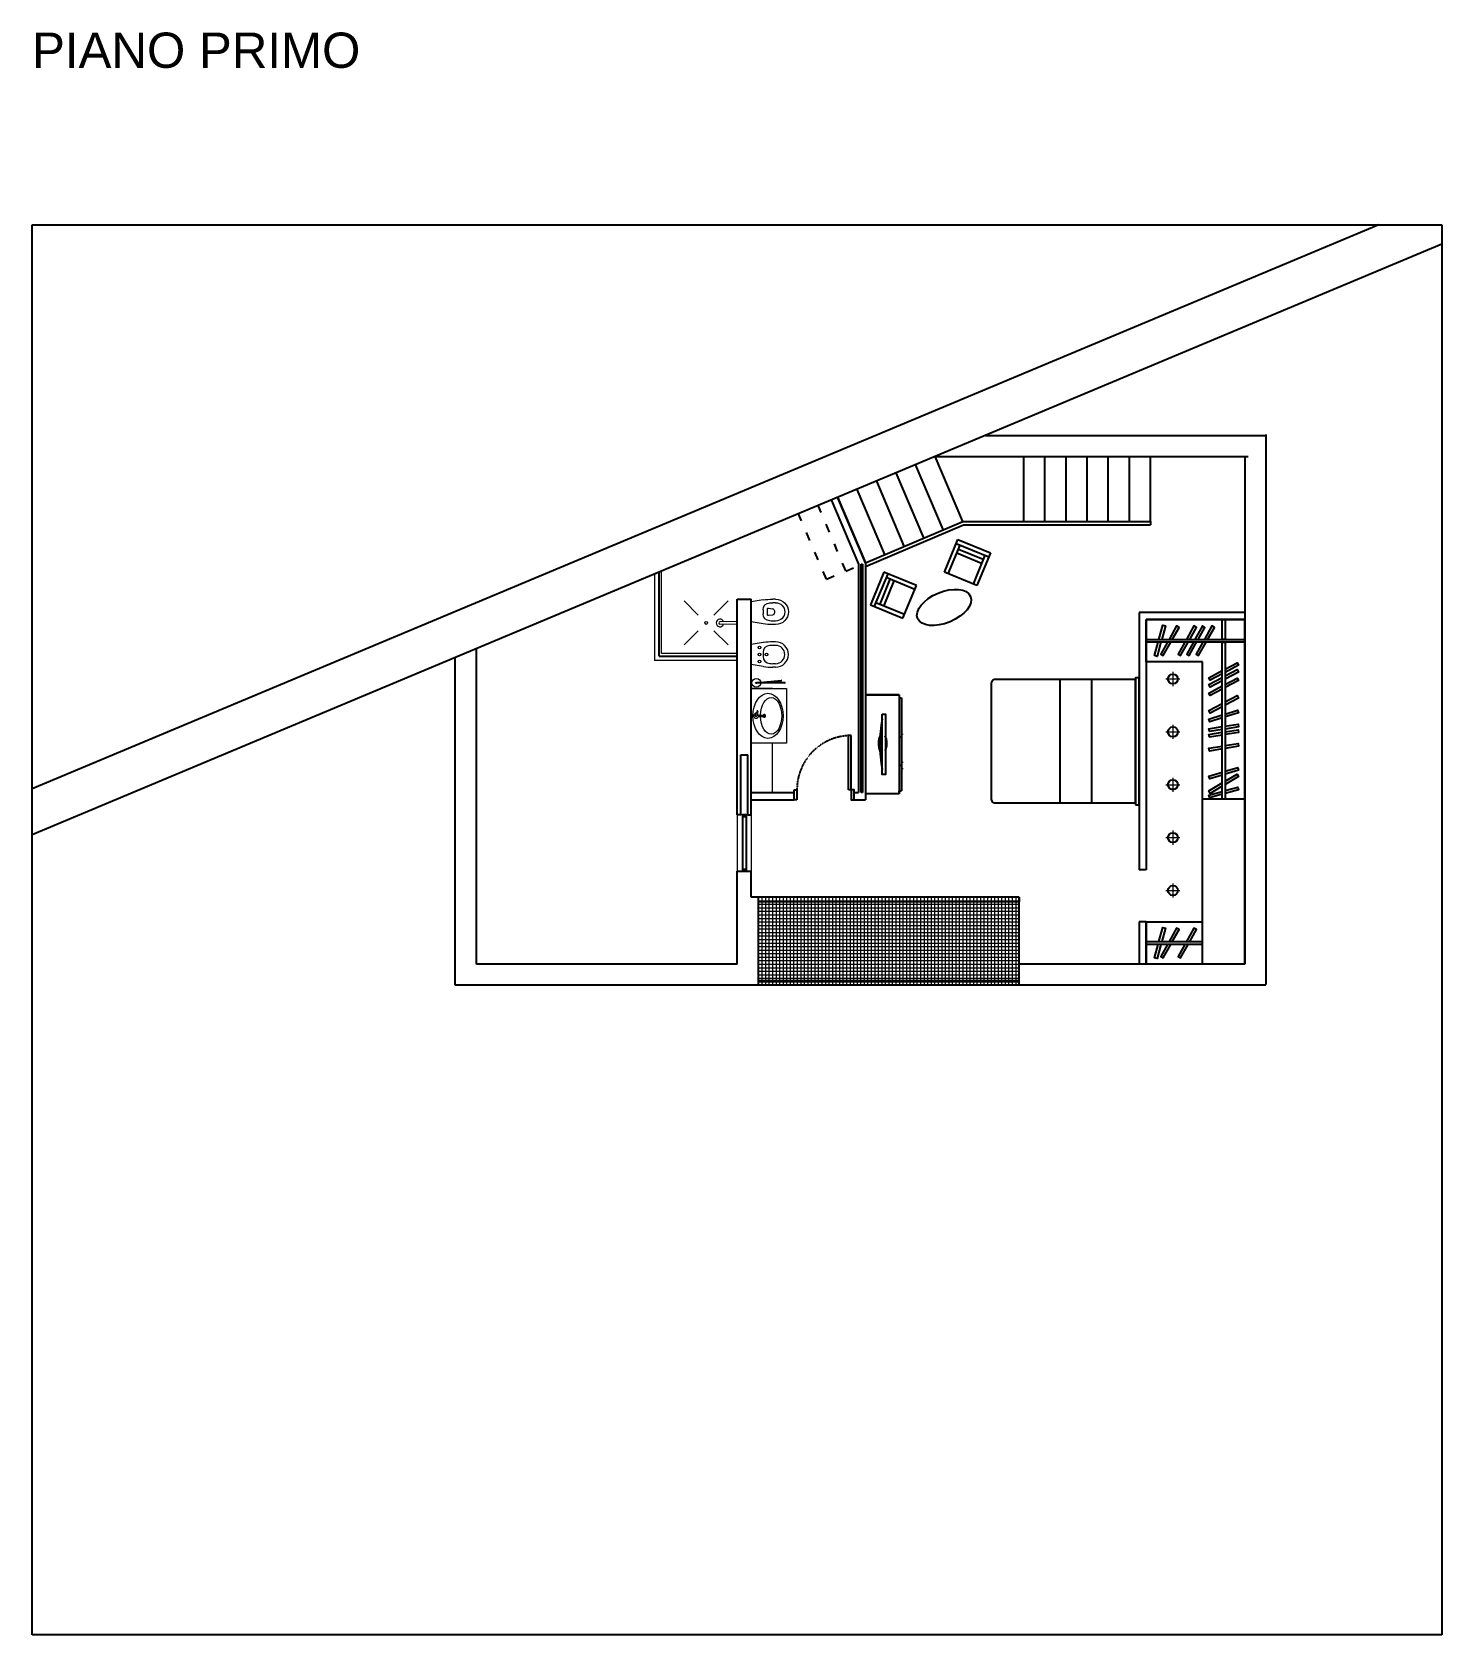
# Model space of a CAD drawing. Header units: millimetres. Extents: x 1897 to 6932, y 2548 to 7823.
# Drawn here: x 4909 to 6909, y 2548 to 4821 of the extents above; entities that cross this region are included whole.
import ezdxf

# ---------------------------------------------------------------- set-up
doc = ezdxf.new("R2010")
doc.units = ezdxf.units.MM
doc.linetypes.add('ACAD_ISO03W100', pattern=[30, 12, -18])
doc.linetypes.add('TRATTEGGIATA2', pattern=[0.375, 0.25, -0.125])
for name, color, linetype, lineweight in [('A-DOOR-FULL', 4, 'Continuous', 25), ('A-FURN', 8, 'Continuous', 18), ('PROIEZIONI_finissime_fine lines', 251, 'Continuous', 9)]:
    doc.layers.add(name, color=color, linetype=linetype, lineweight=lineweight)
for name, color, linetype in [('Arredi', 175, 'Continuous'), ('MURO', 1, 'Continuous'), ('vetro', 4, 'Continuous'), ('Wall', 43, 'Continuous')]:
    doc.layers.add(name, color=color, linetype=linetype)
doc.styles.get("Standard").update_dxf_attribs({"font": 'Arial.ttf'})

# ---------------------------------------------------------------- blocks, each defined once
blk = doc.blocks.new('ORR14C226')
for p, q in [((-0.169, -0.17), (-0.14, 0)), ((-0.14, 0), (0.14, 0)), ((0, 0), (0, 0)), ((0, 0), (0, 0)), ((0, 0), (0, 0)), ((0, 0), (0, 0)), ((0, 0), (0, 0)), ((0, 0), (0, 0)), ((0, 0), (0, 0)), ((0, 0), (0, 0)), ((0, 0), (0, 0)), ((0, 0), (0, 0)), ((0, 0), (0, 0)), ((0, 0), (0, 0)), ((0, 0), (0, 0)), ((0, 0), (0, 0)), ((0, 0), (0, 0)), ((0, 0), (0, 0)), ((0, 0), (0, 0)), ((0, 0), (0, 0)), ((0, 0), (0, 0)), ((0, 0), (0, 0)), ((0, 0), (0, 0)), ((0, 0), (0, 0)), ((0, 0), (0, 0)), ((0.169, -0.17), (0.14, 0)), ((-0.036, -0.226), (0.036, -0.226)), ((-0.029, -0.166), (0.029, -0.166)), ((0, 0), (0, 0)), ((0, 0), (0, 0)), ((0, 0), (0, 0)), ((0, 0), (0, 0)), ((0, 0), (0, 0)), ((0, 0), (0, 0)), ((0, 0), (0, 0)), ((0, 0), (0, 0)), ((0, 0), (0, 0)), ((0, 0), (0, 0)), ((0, 0), (0, 0)), ((0, 0), (0, 0)), ((0, 0), (0, 0)), ((0, 0), (0, 0)), ((0, 0), (0, 0)), ((0, 0), (0, 0)), ((0, 0), (0, 0)), ((0, 0), (0, 0)), ((0, 0), (0, 0)), ((0, 0), (0, 0)), ((0, 0), (0, 0)), ((0, 0), (0, 0)), ((0, 0), (0, 0)), ((0, 0), (0, 0)), ((0, 0), (0, 0)), ((0, 0), (0, 0)), ((0, 0), (0, 0)), ((0, 0), (0, 0)), ((-0.18, -0.345), (-0.18, -0.303)), ((-0.13, -0.345), (-0.13, -0.303)), ((-0.051, -0.243), (-0.045, -0.298)), ((-0.013, -0.328), (0.013, -0.328)), ((0.045, -0.298), (0.051, -0.243)), ((0.13, -0.345), (0.13, -0.303)), ((0.18, -0.345), (0.18, -0.303))]:
    blk.add_line(p, q)
for centre, radius, start, end in [((0, 0), 0.0000003, 90, 152.5342), ((0, 0), 0.0000003, 332.5342, 90), ((0, 0), 0.0000003, 332.5342, 90), ((0, 0), 0.0000001, 332.5342, 90), ((0, 0), 0.0000001, 270, 332.5342), ((0, 0), 0.0000001, 270, 332.5342), ((0, 0), 0.0000001, 332.5342, 90), ((0, 0), 0.0000001, 90, 152.5342), ((0, 0), 0.0000001, 90, 152.5342), ((0, 0), 0.0000001, 152.5342, 270), ((0, 0), 0.0000001, 90, 152.5342), ((0, 0), 0.0000001, 0, 90), ((0, 0), 0.0000001, 90, 180), ((0, 0), 0.0000001, 180, 270), ((0, 0), 0.0000001, 270, 0), ((0, 0), 0.0000001, 0, 90), ((0, 0), 0.0000001, 90, 180), ((-0.02, -0.28), 0.2, 0, 0), ((0.62, -0.303), 0.8, 170.3823, 180), ((-0.029, -0.266), 0.1, 90, 176.6666), ((-0.036, -0.241), 0.015, 90, 185.638), ((0, 0), 0.0000003, 152.5342, 270), ((0, 0), 0.0000003, 270, 332.5342), ((0, 0), 0.0000001, 270, 332.5342), ((0, 0), 0.0000001, 332.5342, 90), ((0, 0), 0.0000001, 90, 152.5342), ((0, 0), 0.0000001, 152.5342, 270), ((0, 0), 0.0000001, 332.5342, 90), ((0, 0), 0.0000001, 90, 152.5342), ((0, 0), 0.0000001, 152.5342, 270), ((0, 0), 0.0000001, 180, 270), ((0, 0), 0.0000001, 180, 270), ((0, 0), 0.0000001, 90, 180), ((0, 0), 0.0000001, 0, 90), ((0, 0), 0.0000001, 270, 0), ((0, 0), 0.0000001, 180, 270), ((0, 0), 0.0000001, 90, 180), ((0, 0), 0.0000001, 270, 0), ((0, 0), 0.0000001, 360, 90), ((0, 0), 0.0000001, 270, 360), ((0, 0), 0.0000001, 180, 270), ((0, 0), 0.0000001, 90, 180), ((0.029, -0.266), 0.1, 3.3334, 90), ((0.036, -0.241), 0.015, 354.362, 90), ((-0.62, -0.303), 0.8, 0, 9.6177), ((0, -0.345), 0.18, 180, 0), ((0.62, -0.303), 0.75, 176.6666, 180), ((0, -0.345), 0.13, 180, 0), ((-0.013, -0.295), 0.033, 185.638, 270), ((0.013, -0.295), 0.033, 270, 354.362), ((-0.62, -0.303), 0.75, 0, 3.3334)]:
    blk.add_arc(centre, radius, start, end)

msp = doc.modelspace()

# ---------------------------------------------------------------- linework, layer by layer
for p, q in [((4909.4, 4547.9), (6909.4, 4547.9)), ((4909.4, 2547.9), (4909.4, 4547.9)), ((6909.4, 4547.9), (6909.4, 2547.9)), ((6201.9, 4115.6), (6162.8, 4207.8)), ((6229.6, 4127.3), (6190.5, 4219.3)), ((6316.1, 4127.3), (6316.1, 4219.3)), ((6346.1, 4127.3), (6346.1, 4219.3)), ((6376.1, 4127.3), (6376.1, 4219.3)), ((6406.1, 4127.3), (6406.1, 4219.3)), ((6436.1, 4127.3), (6436.1, 4219.3)), ((6466.1, 4127.3), (6466.1, 4219.3)), ((6496.1, 4127.3), (6496.1, 4219.3)), ((6146.7, 4092.1), (6107.6, 4184.2)), ((6174.3, 4103.8), (6135.1, 4196.2)), ((6091.5, 4068.7), (6052.4, 4160.7)), ((6119.1, 4080.4), (6080, 4172.5)), ((6229.6, 4127.3), (6496.1, 4127.3)), ((6909.4, 2547.9), (4909.4, 2547.9))]:
    msp.add_line(p, q)
at = {"linetype": 'ACAD_ISO03W100'}
for p, q in [((6036.2, 4045.2), (5996.8, 4138.2)), ((6063.9, 4057), (6024.8, 4149)), ((6036.2, 4045.2), (6091.5, 4068.7))]:
    msp.add_line(p, q, dxfattribs=at)
at = {"layer": 'A-DOOR-FULL'}
for p, q in [((6067.4, 3746.6), (6067.4, 3823.6)), ((6071.4, 3823.6), (6067.4, 3823.6)), ((6071.4, 3746.6), (6071.4, 3823.6)), ((5990.4, 3732.6), (5990.4, 3746.6)), ((5990.4, 3746.6), (5994.4, 3746.6)), ((5994.4, 3732.6), (5990.4, 3732.6)), ((5994.4, 3746.6), (5994.4, 3732.6)), ((6071.4, 3746.6), (6067.4, 3746.6))]:
    msp.add_line(p, q, dxfattribs=at)
msp.add_lwpolyline([(6075.4, 3732.6), (6075.4, 3746.6), (6071.4, 3746.6), (6071.4, 3732.6)], close=True, dxfattribs=at)
at = {"layer": 'A-DOOR-FULL', "linetype": 'TRATTEGGIATA2', "ltscale": 0.25}
msp.add_arc((6071.4, 3746.6), 77, 92.9777, 180, dxfattribs=at)
at = {"layer": 'A-FURN'}
for p, q in [((5792.3, 4052.6), (5792.3, 3929.8)), ((5802.3, 3939.8), (5802.3, 4056.8)), ((5834.4, 4014.5), (5854.5, 3994.4)), ((5896.8, 4014.5), (5876.7, 3994.4)), ((5909.7, 3985.4), (5885.1, 3984.9)), ((5909.7, 3981.2), (5885.1, 3981.6)), ((5834.4, 3952.1), (5854.5, 3972.2)), ((5876.7, 3972.2), (5896.8, 3952.1)), ((5964.2, 3956.5), (5960.1, 3956.5)), ((5909.7, 3939.8), (5802.3, 3939.8)), ((5909.7, 3939.8), (5909.7, 3929.8)), ((5946.7, 3955.4), (5929.7, 3952.5)), ((5929.7, 3952.5), (5929.7, 3924.5)), ((5946.3, 3941.4), (5946.3, 3935.7)), ((5964.2, 3951.5), (5960.1, 3951.5)), ((5909.7, 3929.8), (5792.3, 3929.8)), ((5946.7, 3921.7), (5929.7, 3924.5)), ((5964.2, 3925.5), (5960.1, 3925.5)), ((5964.2, 3920.5), (5960.1, 3920.5)), ((5959.7, 3890.5), (5929.7, 3890.5)), ((5929.7, 3890.5), (5979.7, 3890.5)), ((5929.7, 3812.6), (5929.7, 3890.5)), ((5937.7, 3898.8), (5972, 3902.1)), ((5977.2, 3898.8), (5937.7, 3898.8)), ((5977.2, 3898.8), (5937.7, 3898.8)), ((5977.2, 3897.8), (5937.7, 3897.8)), ((5977.2, 3897.8), (5937.7, 3897.8)), ((5947.9, 3898.8), (5972.1, 3901.1)), ((5972.5, 3901.7), (5972.5, 3901.7)), ((5977.7, 3898.3), (5977.7, 3898.3)), ((5977.7, 3898.3), (5977.7, 3898.3)), ((5979.7, 3890.5), (5979.7, 3812.6)), ((5935.5, 3851.8), (5937.4, 3857.9)), ((5939.1, 3857.4), (5937.3, 3851.3)), ((5939.6, 3852.7), (5948, 3852.7)), ((5948, 3850.3), (5939.6, 3850.3)), ((5929.7, 3814), (5929.7, 3744)), ((5959.7, 3812.6), (5929.7, 3812.6)), ((5979.7, 3812.6), (5929.7, 3812.6)), ((5959.7, 3742.6), (5959.7, 3812.6)), ((5929.7, 3742.6), (5959.7, 3742.6)), ((5939.7, 3594.3), (5939.7, 3469.3)), ((5939.7, 3594.3), (6309.7, 3594.3)), ((5939.7, 3594.3), (5939.7, 3469.3)), ((5939.7, 3594.3), (5939.7, 3469.3)), ((5944.7, 3594.3), (5944.7, 3469.3)), ((5949.7, 3594.3), (5949.7, 3469.3)), ((5954.7, 3594.3), (5954.7, 3469.3)), ((5959.7, 3594.3), (5959.7, 3469.3)), ((5964.7, 3594.3), (5964.7, 3469.3)), ((5969.7, 3594.3), (5969.7, 3469.3)), ((5974.7, 3594.3), (5974.7, 3469.3)), ((5979.7, 3594.3), (5979.7, 3469.3)), ((5984.7, 3594.3), (5984.7, 3469.3)), ((5989.7, 3594.3), (5989.7, 3469.3)), ((5994.7, 3594.3), (5994.7, 3469.3)), ((5999.7, 3594.3), (5999.7, 3469.3)), ((6004.7, 3594.3), (6004.7, 3469.3)), ((6009.7, 3594.3), (6009.7, 3469.3)), ((6014.7, 3594.3), (6014.7, 3469.3)), ((6019.7, 3594.3), (6019.7, 3469.3)), ((6024.7, 3594.3), (6024.7, 3469.3)), ((6029.7, 3594.3), (6029.7, 3469.3)), ((6034.7, 3594.3), (6034.7, 3469.3)), ((6039.7, 3594.3), (6039.7, 3469.3)), ((6044.7, 3594.3), (6044.7, 3469.3)), ((6049.7, 3594.3), (6049.7, 3469.3)), ((6054.7, 3594.3), (6054.7, 3469.3)), ((6059.7, 3594.3), (6059.7, 3469.3)), ((6064.7, 3594.3), (6064.7, 3469.3)), ((6069.7, 3594.3), (6069.7, 3469.3)), ((6074.7, 3594.3), (6074.7, 3469.3)), ((6079.7, 3594.3), (6079.7, 3469.3)), ((6084.7, 3594.3), (6084.7, 3469.3)), ((6089.7, 3594.3), (6089.7, 3469.3)), ((6094.7, 3594.3), (6094.7, 3469.3)), ((6099.7, 3594.3), (6099.7, 3469.3)), ((6104.7, 3594.3), (6104.7, 3469.3)), ((6109.7, 3594.3), (6109.7, 3469.3)), ((6114.7, 3594.3), (6114.7, 3469.3)), ((6119.7, 3594.3), (6119.7, 3469.3)), ((6124.7, 3594.3), (6124.7, 3469.3)), ((6129.7, 3594.3), (6129.7, 3469.3)), ((6134.7, 3594.3), (6134.7, 3469.3)), ((6139.7, 3594.3), (6139.7, 3469.3)), ((6144.7, 3594.3), (6144.7, 3469.3)), ((6149.7, 3594.3), (6149.7, 3469.3)), ((6154.7, 3594.3), (6154.7, 3469.3)), ((6159.7, 3594.3), (6159.7, 3469.3)), ((6164.7, 3594.3), (6164.7, 3469.3)), ((6169.7, 3594.3), (6169.7, 3469.3)), ((6174.7, 3594.3), (6174.7, 3469.3)), ((6179.7, 3594.3), (6179.7, 3469.3)), ((6184.7, 3594.3), (6184.7, 3469.3)), ((6189.7, 3594.3), (6189.7, 3469.3)), ((6194.7, 3594.3), (6194.7, 3469.3)), ((6199.7, 3594.3), (6199.7, 3469.3)), ((6204.7, 3594.3), (6204.7, 3469.3)), ((6209.7, 3594.3), (6209.7, 3469.3)), ((6214.7, 3594.3), (6214.7, 3469.3)), ((6219.7, 3594.3), (6219.7, 3469.3)), ((6224.7, 3594.3), (6224.7, 3469.3)), ((6229.7, 3594.3), (6229.7, 3469.3)), ((6234.7, 3594.3), (6234.7, 3469.3)), ((6239.7, 3594.3), (6239.7, 3469.3)), ((6244.7, 3594.3), (6244.7, 3469.3)), ((6249.7, 3594.3), (6249.7, 3469.3)), ((6254.7, 3594.3), (6254.7, 3469.3)), ((6259.7, 3594.3), (6259.7, 3469.3)), ((6264.7, 3594.3), (6264.7, 3469.3)), ((6269.7, 3594.3), (6269.7, 3469.3)), ((6274.7, 3594.3), (6274.7, 3469.3)), ((6279.7, 3594.3), (6279.7, 3469.3)), ((6284.7, 3594.3), (6284.7, 3469.3)), ((6289.7, 3594.3), (6289.7, 3469.3)), ((6294.7, 3594.3), (6294.7, 3469.3)), ((6299.7, 3594.3), (6299.7, 3469.3)), ((6304.7, 3594.3), (6304.7, 3469.3)), ((6309.7, 3594.3), (6309.7, 3469.3)), ((6309.7, 3594.3), (6309.7, 3469.3)), ((5939.7, 3589.3), (6309.7, 3589.3)), ((5939.7, 3584.3), (6309.7, 3584.3)), ((5939.7, 3579.3), (6309.7, 3579.3)), ((5939.7, 3574.3), (6309.7, 3574.3)), ((5939.7, 3569.3), (6309.7, 3569.3)), ((5939.7, 3564.3), (6309.7, 3564.3)), ((5939.7, 3559.3), (6309.7, 3559.3)), ((5939.7, 3554.3), (6309.7, 3554.3)), ((5939.7, 3549.3), (6309.7, 3549.3)), ((5939.7, 3544.3), (6309.7, 3544.3)), ((5939.7, 3539.3), (6309.7, 3539.3)), ((5939.7, 3534.3), (6309.7, 3534.3)), ((5939.7, 3529.3), (6309.7, 3529.3)), ((5939.7, 3524.3), (6309.7, 3524.3)), ((5939.7, 3519.3), (6309.7, 3519.3)), ((5939.7, 3514.3), (6309.7, 3514.3)), ((5939.7, 3509.3), (6309.7, 3509.3)), ((5939.7, 3504.3), (6309.7, 3504.3)), ((5939.7, 3499.3), (6309.7, 3499.3)), ((5939.7, 3494.3), (6309.7, 3494.3)), ((5939.7, 3489.3), (6309.7, 3489.3)), ((5939.7, 3484.3), (6309.7, 3484.3)), ((5939.7, 3479.3), (6309.7, 3479.3)), ((5939.7, 3474.3), (6309.7, 3474.3)), ((5939.7, 3469.3), (6309.7, 3469.3))]:
    msp.add_line(p, q, dxfattribs=at)
for centre, radius in [((5865.6, 3983.3), 2), ((5941.2, 3948.5), 2), ((5941.2, 3938.5), 2), ((5951.2, 3938.5), 2), ((5941.2, 3928.5), 2), ((5936.8, 3898.3), 6.25), ((5936.8, 3898.3), 1)]:
    msp.add_circle(centre, radius, dxfattribs=at)
for centre, radius, start, end in [((5885.2, 3983.3), 5.48, 18.7094, 341.2906), ((5885.2, 3983.3), 1.67, 92.8454, 267.1546), ((5957.7, 3940.5), 20, 270, 270), ((5960.1, 3876.5), 80, 90, 99.6177), ((5964.2, 3938.5), 18, 270, 90), ((5956.3, 3941.4), 10, 93.3334, 180), ((5956.3, 3935.7), 10, 180, 266.6666), ((5960.1, 3876.5), 75, 90, 93.3334), ((5964.2, 3938.5), 13, 270, 90), ((5960.1, 4000.5), 80, 260.3823, 270), ((5960.1, 4000.5), 75, 266.6666, 270), ((5972, 3901.6), 0.5, 5.5778, 95.5846), ((5972, 3901.6), 0.5, 275.5846, 5.5778), ((5977.2, 3898.3), 0.5, 0, 90), ((5977.2, 3898.3), 0.5, 0, 90), ((5977.2, 3898.3), 0.5, 270, 0), ((5977.2, 3898.3), 0.5, 270, 0), ((5936.4, 3851.5), 3.38, 89.0552, 57.3804), ((5936.4, 3851.5), 0.924, 163.2178, 343.2178), ((5938.3, 3857.7), 0.924, 343.2178, 163.2178), ((5948, 3851.5), 2, 216.8904, 143.1096), ((5948, 3851.5), 1.2, 270, 90)]:
    msp.add_arc(centre, radius, start, end, dxfattribs=at)
msp.add_ellipse((5953.3, 3851.5), major_axis=(0, 32), ratio=0.666667, dxfattribs=at)
at = {"layer": 'A-FURN', "extrusion": (0, 0, -1)}
msp.add_ellipse((5957.8, 3851.5), major_axis=(0, 26), ratio=0.576529, start_param=4.75862, end_param=10.949344, dxfattribs=at)
at = {"layer": 'Arredi'}
for p, q in [((6203.6, 4055.3), (6222.6, 4101.5)), ((6209.1, 4053), (6225.9, 4093.7)), ((6220.3, 4096), (6266.6, 4077)), ((6222.6, 4101.5), (6268.8, 4082.5)), ((6221.3, 4082.6), (6256.4, 4068.1)), ((6223.6, 4088.1), (6258.7, 4073.7)), ((6261, 4079.2), (6244.3, 4038.5)), ((6268.8, 4082.5), (6249.8, 4036.3)), ((6117.6, 4055.4), (6098.6, 4009.2)), ((6123.2, 4053.1), (6104.1, 4006.9)), ((6163.9, 4036.4), (6117.6, 4055.4)), ((6161.6, 4030.8), (6120.9, 4047.6)), ((6249.8, 4036.3), (6203.6, 4055.3)), ((6126.4, 4045.3), (6112, 4010.1)), ((6132, 4043), (6117.5, 4007.9)), ((6144.8, 3990.1), (6163.9, 4036.4)), ((6098.6, 4009.2), (6144.8, 3990.1)), ((6106.4, 4012.4), (6147.1, 3995.7)), ((6489.7, 3928), (6489.7, 3988)), ((6489.7, 3988), (6629.7, 3988)), ((6629.7, 3499.3), (6629.7, 3988)), ((6597.7, 3733.5), (6597.7, 3956)), ((6597.7, 3956), (6601.7, 3956)), ((6601.7, 3956), (6601.7, 3733.5)), ((6569.7, 3928), (6489.7, 3928)), ((6569.7, 3499.3), (6569.7, 3928)), ((6367.7, 3728), (6367.7, 3903)), ((6412.7, 3728), (6412.7, 3903)), ((6139.5, 3881.1), (6091.5, 3881.1)), ((6139.5, 3881.1), (6091.5, 3881.1)), ((6091.5, 3881.1), (6139.5, 3881.1)), ((6139.5, 3881.1), (6139.5, 3741.1)), ((6139.5, 3881.1), (6139.5, 3877.1)), ((6139.5, 3877.1), (6142.5, 3877.1)), ((6142.5, 3877.1), (6142.5, 3745.1)), ((6142.5, 3821.1), (6139.5, 3821.1)), ((6144.1, 3826.1), (6142.5, 3826.1)), ((6142.5, 3825.1), (6144.1, 3825.1)), ((6144.1, 3825.1), (6144.1, 3826.1)), ((6142.5, 3781.1), (6139.5, 3781.1)), ((6144.1, 3786.1), (6142.5, 3786.1)), ((6142.5, 3785.1), (6144.1, 3785.1)), ((6144.1, 3777.1), (6142.5, 3777.1)), ((6142.5, 3776.1), (6144.1, 3776.1)), ((6144.1, 3785.1), (6144.1, 3786.1)), ((6144.1, 3776.1), (6144.1, 3777.1)), ((6139.5, 3741.1), (6091.5, 3741.1)), ((6139.5, 3741.1), (6139.5, 3745.1)), ((6139.5, 3745.1), (6142.5, 3745.1)), ((6629.7, 3733.5), (6569.7, 3733.5)), ((6489.7, 3499.3), (6489.7, 3559.3)), ((6489.7, 3559.3), (6569.7, 3559.3)), ((6629.7, 3499.3), (6489.7, 3499.3))]:
    msp.add_line(p, q, dxfattribs=at)
for points in [[(6507.8, 3960), (6513.4, 3980), (6517.3, 3979), (6511.9, 3960)], [(6526.9, 3960), (6536.5, 3977), (6533, 3979), (6522.4, 3960)], [(6551.5, 3960), (6561.1, 3977), (6557.6, 3979), (6547, 3960)], [(6563.6, 3960), (6573.1, 3977), (6569.7, 3979), (6559, 3960)], [(6577, 3960), (6586.5, 3977), (6583, 3979), (6572.4, 3960)], [(6489.7, 3960), (6629.7, 3960), (6629.7, 3956), (6489.7, 3956)], [(6510.8, 3956), (6505.2, 3935.9), (6501.4, 3937), (6506.7, 3956)], [(6520.1, 3956), (6510.6, 3938.9), (6514.1, 3937), (6524.7, 3956)], [(6544.7, 3956), (6535.2, 3938.9), (6538.7, 3937), (6549.3, 3956)], [(6556.8, 3956), (6547.3, 3938.9), (6550.8, 3937), (6561.4, 3956)], [(6570.1, 3956), (6560.6, 3938.9), (6564.1, 3937), (6574.7, 3956)], [(6597.7, 3911), (6580.6, 3901.9), (6578.7, 3905.4), (6597.7, 3915.6)], [(6601.7, 3917.7), (6618.9, 3926.8), (6620.7, 3923.3), (6601.7, 3913.2)], [(6601.7, 3908.1), (6618.9, 3917.2), (6620.7, 3913.7), (6601.7, 3903.6)], [(6597.7, 3901.4), (6580.6, 3892.3), (6578.7, 3895.8), (6597.7, 3906)], [(6597.7, 3889.3), (6580.6, 3880.2), (6578.7, 3883.7), (6597.7, 3893.9)], [(6601.7, 3896), (6618.9, 3905.1), (6620.7, 3901.6), (6601.7, 3891.5)], [(6597.7, 3864.5), (6580.6, 3855.4), (6578.7, 3859), (6597.7, 3869.1)], [(6601.7, 3871.2), (6618.9, 3880.3), (6620.7, 3876.8), (6601.7, 3866.7)], [(6597.7, 3848.6), (6580, 3842.9), (6578.7, 3846.7), (6597.7, 3852.8)], [(6601.7, 3854.1), (6619.5, 3859.8), (6620.7, 3856), (6601.7, 3849.9)], [(6597.7, 3832.1), (6579.4, 3829.1), (6578.7, 3833.1), (6597.7, 3836.2)], [(6597.7, 3824.2), (6579.4, 3821.2), (6578.7, 3825.1), (6597.7, 3828.3)], [(6601.7, 3836.8), (6620.1, 3839.8), (6620.7, 3835.9), (6601.7, 3832.8)], [(6601.7, 3828.9), (6620.1, 3831.9), (6620.7, 3828), (6601.7, 3824.9)], [(6597.7, 3804.6), (6579.4, 3801.6), (6578.7, 3805.5), (6597.7, 3808.7)], [(6601.7, 3809.3), (6620.1, 3812.3), (6620.7, 3808.4), (6601.7, 3805.3)], [(6601.7, 3773), (6619.6, 3778.3), (6620.7, 3774.4), (6601.7, 3768.8)], [(6597.7, 3767.6), (6579.9, 3762.3), (6578.7, 3766.1), (6597.7, 3771.8)], [(6597.7, 3751.7), (6580.8, 3741.5), (6578.7, 3745), (6597.7, 3756.4)], [(6601.7, 3758.7), (6618.7, 3768.9), (6620.7, 3765.5), (6601.7, 3754.1)], [(6597.7, 3740.2), (6579.8, 3735.2), (6578.7, 3739), (6597.7, 3744.3)], [(6601.7, 3745.4), (6619.7, 3750.4), (6620.7, 3746.6), (6601.7, 3741.3)], [(6507.8, 3531.3), (6513.4, 3551.4), (6517.3, 3550.3), (6511.9, 3531.3)], [(6526.9, 3531.3), (6536.5, 3548.4), (6533, 3550.3), (6522.4, 3531.3)], [(6551.5, 3531.3), (6561.1, 3548.4), (6557.6, 3550.3), (6547, 3531.3)], [(6489.7, 3531.3), (6569.7, 3531.3)], [(6569.7, 3527.3), (6489.7, 3527.3)], [(6510.8, 3527.3), (6505.2, 3507.3), (6501.4, 3508.3), (6506.7, 3527.3)], [(6520.1, 3527.3), (6510.6, 3510.3), (6514.1, 3508.3), (6524.7, 3527.3)], [(6544.7, 3527.3), (6535.2, 3510.3), (6538.7, 3508.3), (6549.3, 3527.3)]]:
    msp.add_lwpolyline(points, dxfattribs=at)
for points in [[(6601.7, 3988), (6601.7, 3960), (6597.7, 3960), (6597.7, 3988)], [(6474.7, 3725.5), (6479.7, 3725.5), (6479.7, 3905.5), (6474.7, 3905.5)], [(6115.5, 3854), (6119.8, 3854), (6119.8, 3768.3), (6115.5, 3768.3)]]:
    msp.add_lwpolyline(points, close=True, dxfattribs=at)
msp.add_lwpolyline([(6474.7, 3903), (6275.7, 3903, 0.414214), (6269.7, 3897), (6269.7, 3734, 0.414214), (6275.7, 3728), (6474.7, 3728)], format="xyb", close=True, dxfattribs=at)
for centre in [(6527.7, 3903.8), (6527.7, 3828.8), (6527.7, 3753.8), (6527.7, 3678.8), (6527.7, 3603.8)]:
    msp.add_circle(centre, 7, dxfattribs=at)
msp.add_arc((6297, 3811.3), 185, 168.8449, 191.1513, dxfattribs=at)
msp.add_ellipse((6203.2, 4005.3), major_axis=(-37.6, -15.7), ratio=0.539714, dxfattribs=at)
for start_param, end_param in [(3.776419, 5.613037), (6.995762, 8.712201)]:
    msp.add_ellipse((6115.9, 3812.6), major_axis=(0, -13.7), ratio=0.43211, start_param=start_param, end_param=end_param, dxfattribs=at)
at = {"layer": 'MURO'}
for p, q in [((6819.9, 4547.9), (4909.4, 3747.9)), ((6909.4, 4520.4), (4909.4, 3682.9))]:
    msp.add_line(p, q, dxfattribs=at)
at = {"layer": 'PROIEZIONI_finissime_fine lines'}
for p, q in [((6527.7, 3913.8), (6527.7, 3893.8)), ((6517.7, 3903.8), (6537.7, 3903.8)), ((6517.7, 3828.8), (6537.7, 3828.8)), ((6527.7, 3838.8), (6527.7, 3818.8)), ((6517.7, 3753.8), (6537.7, 3753.8)), ((6527.7, 3763.8), (6527.7, 3743.8)), ((5909.7, 3711), (5909.7, 3631)), ((5924.7, 3711), (5914.7, 3711)), ((5929.7, 3711), (5929.7, 3631)), ((6527.7, 3688.8), (6527.7, 3668.8)), ((6517.7, 3678.8), (6537.7, 3678.8)), ((6517.7, 3603.8), (6537.7, 3603.8)), ((6527.7, 3613.8), (6527.7, 3593.8))]:
    msp.add_line(p, q, dxfattribs=at)
at = {"layer": 'vetro'}
for p, q in [((5798.8, 3936.3), (5799.1, 4055.5)), ((6085.5, 3742.6), (6085.5, 4066.6)), ((6085.5, 4066.6), (6087.5, 4066.6)), ((6087.5, 4066.6), (6087.5, 3742.6)), ((5798.8, 3936.3), (5909.7, 3936.3)), ((6087.5, 3742.6), (6085.5, 3742.6)), ((5917.2, 3711), (5917.2, 3631)), ((5922.2, 3711), (5917.2, 3711)), ((5922.2, 3708.5), (5917.2, 3708.5)), ((5922.2, 3711), (5922.2, 3631)), ((5922.2, 3633.5), (5917.2, 3633.5)), ((5922.2, 3631), (5917.2, 3631)), ((6309.7, 3594.3), (5939.7, 3594.3)), ((5939.7, 3587.9), (5939.7, 3594.3)), ((6309.7, 3594.3), (6309.7, 3587.9)), ((6309.7, 3587.9), (5939.7, 3587.9)), ((6309.7, 3475.7), (5939.7, 3475.7)), ((5939.7, 3469.3), (5939.7, 3475.7)), ((6309.7, 3469.3), (5939.7, 3469.3)), ((6309.7, 3469.3), (6309.7, 3475.7))]:
    msp.add_line(p, q, dxfattribs=at)
at = {"layer": 'Wall'}
for p, q in [((6262.1, 4249.3), (6659.7, 4249.3)), ((6659.7, 4250.5), (6659.7, 3470.5)), ((6190.5, 4219.3), (6634.3, 4219.3)), ((6629.7, 4219.3), (6629.7, 3499.3)), ((6052.4, 4160.7), (6091.5, 4068.7)), ((6043.2, 4156.8), (6081.5, 4066.6)), ((6091.5, 4068.7), (6229.6, 4127.3)), ((6091.5, 4063.2), (6230.6, 4122.3)), ((6229.6, 4127.3), (6496.1, 4127.3)), ((6230.6, 4122.3), (6496.1, 4122.3)), ((6496.1, 4127.3), (6496.1, 4122.3)), ((6081.5, 4066.6), (6081.5, 3742.6)), ((6091.5, 4068.7), (6091.5, 3732.6)), ((5909.7, 3711), (5909.7, 4017)), ((5909.7, 4017), (5929.7, 4017)), ((5929.7, 3711), (5929.7, 4017)), ((6629.7, 3998), (6479.7, 3998)), ((6479.7, 3998), (6479.7, 3633.1)), ((6629.7, 3988), (6489.7, 3988)), ((6489.7, 3988), (6489.7, 3633.1)), ((5509.7, 3469.3), (5509.7, 3934.3)), ((5539.7, 3499.3), (5539.7, 3946.9)), ((5914.7, 3796), (5924.7, 3796)), ((5914.7, 3711), (5914.7, 3796)), ((5924.7, 3711), (5924.7, 3796)), ((5929.7, 3742.6), (5990.4, 3742.6)), ((5929.7, 3732.6), (5990.4, 3732.6)), ((5943.2, 3742.6), (5966.3, 3742.6)), ((6075.4, 3742.6), (6081.5, 3742.6)), ((6075.4, 3732.6), (6091.5, 3732.6)), ((5914.7, 3711), (5909.7, 3711)), ((5924.7, 3711), (5929.7, 3711)), ((5909.7, 3499.3), (5909.7, 3631)), ((5909.7, 3631), (5929.7, 3631)), ((5929.7, 3594.3), (5929.7, 3631)), ((6489.7, 3633.1), (6479.7, 3633.1)), ((5939.7, 3594.3), (5929.7, 3594.3)), ((5939.7, 3469.3), (5939.7, 3594.3)), ((6309.7, 3469.3), (6309.7, 3594.3)), ((6479.7, 3559.3), (6479.7, 3499.3)), ((6489.7, 3559.3), (6479.7, 3559.3)), ((6489.7, 3559.3), (6489.7, 3499.3)), ((5909.7, 3499.3), (5539.7, 3499.3)), ((6629.7, 3499.3), (6309.7, 3499.3)), ((5939.7, 3469.3), (5509.7, 3469.3)), ((6659.7, 3469.3), (6309.7, 3469.3))]:
    msp.add_line(p, q, dxfattribs=at)

# ---------------------------------------------------------------- block references
at = {"layer": 'A-FURN', "xscale": -100, "yscale": 100, "zscale": 100, "rotation": 90}
msp.add_blockref('ORR14C226', (5929.7, 3999), dxfattribs=at)

# ---------------------------------------------------------------- texts
at = {"insert": (4909.4, 4820.6), "char_height": 50, "attachment_point": 1}
msp.add_mtext_dynamic_manual_height_columns('PIANO PRIMO', width=1017.121, gutter_width=12.5, heights=[0], dxfattribs=at)

doc.saveas('drawing.dxf')
